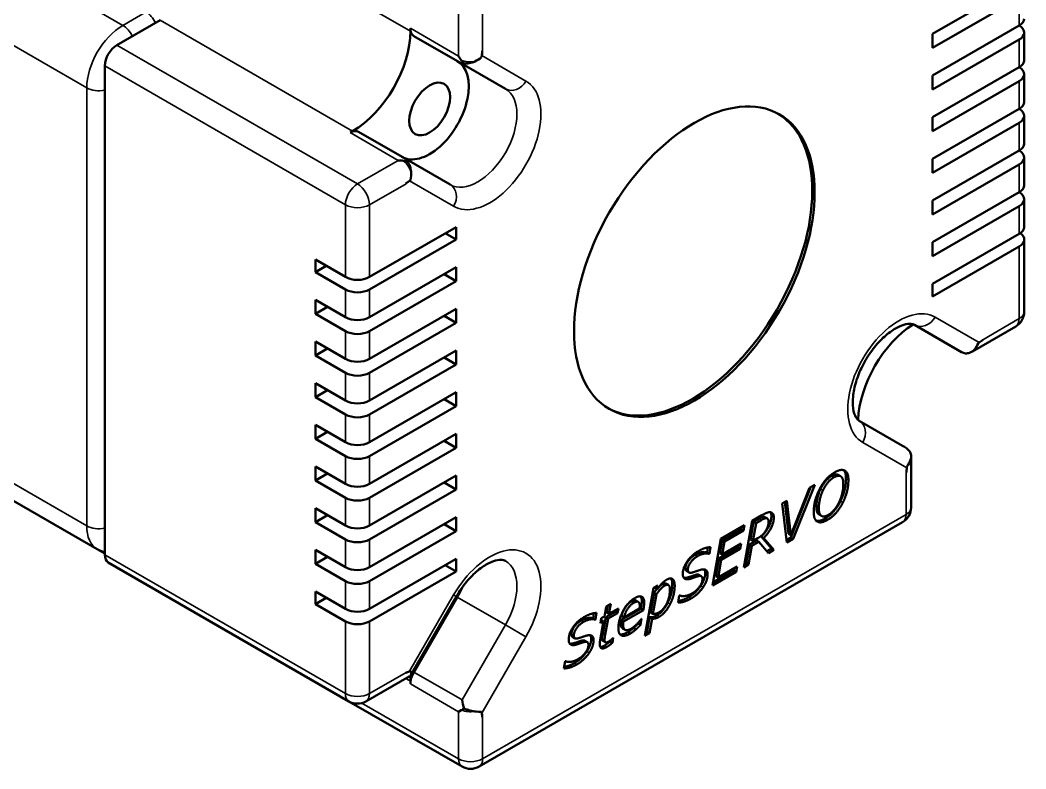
# Model space of a CAD drawing. Header units: millimetres. Extents: x -703 to 635, y -85 to 385.
# Drawn here: x -284.5 to -225.4, y 244.6 to 288.6 of the extents above; entities that cross this region are included whole.
import ezdxf

# ---------------------------------------------------------------- set-up
doc = ezdxf.new("R2010")
doc.units = ezdxf.units.MM
doc.header["$LTSCALE"] = 1.2
doc.layers.add('외형선(ISO)', color=7, linetype='Continuous', lineweight=50)
doc.layers.add('좁은 외형선(ISO)', color=7, linetype='Continuous', lineweight=35)

msp = doc.modelspace()

# ---------------------------------------------------------------- linework, layer by layer
at = {"layer": '외형선(ISO)', "color": 0}
for p, q in [((-230.888, 287.794), (-225.797, 290.733)), ((-230.888, 286.978), (-225.797, 289.917)), ((-278.83, 287.141), (-276.284, 288.611)), ((-261.576, 288.129), (-261.576, 287.957)), ((-230.888, 285.345), (-225.797, 288.284)), ((-225.504, 287.876), (-225.504, 286.243)), ((-261.369, 287.671), (-258.541, 286.038)), ((-230.888, 286.978), (-230.888, 287.794)), ((-230.888, 284.528), (-225.797, 287.467)), ((-257.352, 286.796), (-257.353, 286.796)), ((-257.334, 286.785), (-257.352, 286.796)), ((-330.181, 286.486), (-279.976, 257.5)), ((-279.537, 257.175), (-279.537, 285.916)), ((-258.541, 286.038), (-255.991, 284.567)), ((-230.888, 282.895), (-225.797, 285.834)), ((-230.888, 284.528), (-230.888, 285.345)), ((-230.888, 282.079), (-225.797, 285.018)), ((-225.504, 285.426), (-225.504, 283.793)), ((-230.888, 280.446), (-225.797, 283.385)), ((-230.888, 282.079), (-230.888, 282.895)), ((-230.888, 279.629), (-225.797, 282.569)), ((-225.504, 282.977), (-225.504, 281.344)), ((-264.97, 282.079), (-265.119, 281.993)), ((-261.791, 280.409), (-264.619, 282.042)), ((-230.888, 277.996), (-225.797, 280.936)), ((-261.993, 280.341), (-261.993, 280.341)), ((-259.241, 278.937), (-261.791, 280.409)), ((-230.888, 279.629), (-230.888, 280.446)), ((-225.504, 280.527), (-225.504, 278.894)), ((-230.888, 277.18), (-225.797, 280.119)), ((-261.852, 279.001), (-261.853, 279.002)), ((-261.852, 279.001), (-261.834, 278.991)), ((-230.888, 275.547), (-225.797, 278.486)), ((-230.888, 277.18), (-230.888, 277.996)), ((-225.504, 278.078), (-225.504, 276.445)), ((-230.888, 274.73), (-225.797, 277.67)), ((-263.98, 273.505), (-258.889, 276.445)), ((-259.526, 276.077), (-258.889, 275.71)), ((-258.889, 276.445), (-258.889, 275.71)), ((-230.888, 273.097), (-225.797, 276.037)), ((-258.889, 275.71), (-263.98, 272.771)), ((-230.888, 274.73), (-230.888, 275.547)), ((-225.504, 275.71), (-225.504, 271.464)), ((-225.797, 275.302), (-230.888, 272.362)), ((-267.162, 273.791), (-267.162, 274.526)), ((-267.162, 274.526), (-265.395, 273.505)), ((-267.162, 273.791), (-266.526, 274.159)), ((-265.395, 272.771), (-267.162, 273.791)), ((-258.889, 274.077), (-263.98, 271.138)), ((-258.889, 274.077), (-258.889, 273.26)), ((-258.889, 273.26), (-263.98, 270.321)), ((-259.596, 273.669), (-258.889, 273.26)), ((-230.888, 272.362), (-230.888, 273.097)), ((-267.162, 271.342), (-267.162, 272.158)), ((-265.395, 271.138), (-267.162, 272.158)), ((-267.162, 271.342), (-266.455, 271.75)), ((-265.395, 270.321), (-267.162, 271.342)), ((-258.889, 271.627), (-263.98, 268.688)), ((-258.889, 271.627), (-258.889, 270.811)), ((-258.889, 270.811), (-263.98, 267.872)), ((-259.596, 271.219), (-258.889, 270.811)), ((-231.95, 270.686), (-229.191, 269.093)), ((-226.004, 270.598), (-228.549, 269.128)), ((-267.162, 268.892), (-267.162, 269.709)), ((-265.395, 268.688), (-267.162, 269.709)), ((-227.925, 269.806), (-227.943, 269.816)), ((-267.162, 268.892), (-266.455, 269.3)), ((-258.889, 269.178), (-263.98, 266.239)), ((-258.889, 269.178), (-258.889, 268.361)), ((-265.395, 267.872), (-267.162, 268.892)), ((-258.889, 268.361), (-263.98, 265.422)), ((-259.596, 268.77), (-258.889, 268.361)), ((-267.162, 266.443), (-267.162, 267.259)), ((-265.395, 266.239), (-267.162, 267.259)), ((-267.162, 266.443), (-266.455, 266.851)), ((-258.889, 266.728), (-263.98, 263.789)), ((-258.889, 266.728), (-258.889, 265.912)), ((-265.395, 265.422), (-267.162, 266.443)), ((-259.596, 266.32), (-258.889, 265.912)), ((-258.889, 265.912), (-263.98, 262.973)), ((-267.162, 263.993), (-267.162, 264.81)), ((-265.395, 263.789), (-267.162, 264.81)), ((-232.651, 263.585), (-235.2, 265.057)), ((-267.162, 263.993), (-266.455, 264.401)), ((-258.889, 264.279), (-263.98, 261.34)), ((-258.889, 264.279), (-258.889, 263.462)), ((-265.395, 262.973), (-267.162, 263.993)), ((-259.596, 263.871), (-258.889, 263.462)), ((-258.889, 263.462), (-263.98, 260.523)), ((-232.151, 262.891), (-232.151, 259.952)), ((-267.162, 261.544), (-267.162, 262.36)), ((-265.395, 261.34), (-267.162, 262.36)), ((-267.162, 261.544), (-266.455, 261.952)), ((-236.29, 261.786), (-236.432, 261.868)), ((-232.443, 262.022), (-232.425, 262.011)), ((-265.395, 260.523), (-267.162, 261.544)), ((-258.889, 261.829), (-263.98, 258.89)), ((-259.596, 261.421), (-258.889, 261.013)), ((-258.889, 261.829), (-258.889, 261.013)), ((-237.817, 261.288), (-239.079, 258.11)), ((-238.114, 261.116), (-237.817, 261.288)), ((-258.889, 261.013), (-263.98, 258.074)), ((-238.042, 261.158), (-239.22, 258.191)), ((-239.209, 258.331), (-238.114, 261.116)), ((-239.737, 260.179), (-239.444, 260.348)), ((-239.455, 257.893), (-239.737, 260.179)), ((-239.568, 260.277), (-239.35, 258.412)), ((-239.444, 260.348), (-239.209, 258.331)), ((-267.162, 259.094), (-267.162, 259.911)), ((-265.395, 258.89), (-267.162, 259.911)), ((-267.162, 259.094), (-266.455, 259.502)), ((-241.493, 259.166), (-240.916, 259.499)), ((-237.416, 259.453), (-237.557, 259.535)), ((-265.395, 258.074), (-267.162, 259.094)), ((-258.889, 259.38), (-263.98, 256.441)), ((-259.596, 258.972), (-258.889, 258.564)), ((-258.889, 259.38), (-258.889, 258.564)), ((-232.651, 259.086), (-257.541, 244.715)), ((-243.337, 258.101), (-241.941, 258.907)), ((-241.941, 258.907), (-241.997, 258.599)), ((-241.983, 256.433), (-241.493, 259.166)), ((-241.404, 259.112), (-241.591, 258.062)), ((-241.263, 259.031), (-241.45, 257.981)), ((-241.085, 259.296), (-241.404, 259.112)), ((-241.263, 259.031), (-241.404, 259.112)), ((-240.944, 259.215), (-241.263, 259.031)), ((-240.596, 259.303), (-240.737, 259.384)), ((-258.889, 258.564), (-263.98, 255.624)), ((-242.138, 258.68), (-243.252, 258.037)), ((-241.997, 258.599), (-243.11, 257.956)), ((-242.116, 258.806), (-242.138, 258.68)), ((-241.997, 258.599), (-242.138, 258.68)), ((-239.209, 258.331), (-239.35, 258.412)), ((-243.827, 255.368), (-243.337, 258.101)), ((-243.252, 258.037), (-243.39, 257.264)), ((-243.11, 257.956), (-243.252, 258.037)), ((-243.11, 257.956), (-243.249, 257.182)), ((-243.249, 257.182), (-242.134, 257.826)), ((-242.308, 257.725), (-242.33, 257.6)), ((-242.134, 257.826), (-242.189, 257.518)), ((-241.643, 257.773), (-241.839, 256.68)), ((-241.24, 258.005), (-241.643, 257.773)), ((-241.502, 257.691), (-241.643, 257.773)), ((-241.45, 257.981), (-241.591, 258.062)), ((-241.098, 257.924), (-241.502, 257.691)), ((-241.45, 257.981), (-241.152, 258.153)), ((-241.098, 257.924), (-241.24, 258.005)), ((-240.54, 257.266), (-241.098, 257.924)), ((-240.962, 258.243), (-240.351, 257.539)), ((-240.821, 258.162), (-240.962, 258.243)), ((-240.821, 258.162), (-240.21, 257.457)), ((-239.22, 258.191), (-239.474, 258.045)), ((-239.079, 258.11), (-239.455, 257.893)), ((-239.079, 258.11), (-239.22, 258.191)), ((-279.537, 257.247), (-279.976, 257.5)), ((-267.162, 256.645), (-267.162, 257.461)), ((-265.395, 256.441), (-267.162, 257.461)), ((-244.138, 257.316), (-244.159, 257.304)), ((-244.018, 257.222), (-244.159, 257.304)), ((-244.091, 257.604), (-244.138, 257.316)), ((-243.997, 257.234), (-244.138, 257.316)), ((-243.997, 257.234), (-244.018, 257.222)), ((-243.933, 257.621), (-243.997, 257.234)), ((-242.33, 257.6), (-243.446, 256.956)), ((-243.249, 257.182), (-243.39, 257.264)), ((-242.189, 257.518), (-243.304, 256.874)), ((-242.189, 257.518), (-242.33, 257.6)), ((-241.502, 257.691), (-241.697, 256.598)), ((-240.351, 257.539), (-240.633, 257.376)), ((-240.21, 257.457), (-240.54, 257.266)), ((-240.21, 257.457), (-240.351, 257.539)), ((-265.188, 248.553), (-279.33, 256.718)), ((-267.162, 256.645), (-266.455, 257.053)), ((-265.395, 255.624), (-267.162, 256.645)), ((-258.889, 256.931), (-263.98, 253.991)), ((-259.526, 256.563), (-258.889, 256.196)), ((-258.889, 256.931), (-258.889, 256.196)), ((-243.446, 256.956), (-243.631, 255.921)), ((-243.304, 256.874), (-243.49, 255.839)), ((-243.304, 256.874), (-243.446, 256.956)), ((-241.697, 256.598), (-241.983, 256.433)), ((-241.839, 256.68), (-241.95, 256.615)), ((-241.697, 256.598), (-241.839, 256.68)), ((-258.889, 256.196), (-263.98, 253.256)), ((-245.197, 256.127), (-245.339, 256.209)), ((-244.48, 255.91), (-244.622, 255.992)), ((-242.43, 256.175), (-243.827, 255.368)), ((-242.571, 256.257), (-243.795, 255.551)), ((-243.49, 255.839), (-242.374, 256.483)), ((-242.549, 256.383), (-242.571, 256.257)), ((-242.43, 256.175), (-242.571, 256.257)), ((-242.374, 256.483), (-242.43, 256.175)), ((-247.292, 255.205), (-247.026, 255.359)), ((-247.026, 255.359), (-247.064, 255.145)), ((-246.414, 255.395), (-246.555, 255.477)), ((-243.49, 255.839), (-243.631, 255.921)), ((-267.162, 254.277), (-267.162, 255.012)), ((-265.395, 253.991), (-267.162, 255.012)), ((-247.796, 252.399), (-247.292, 255.205)), ((-247.257, 254.937), (-247.465, 253.775)), ((-247.116, 254.855), (-247.324, 253.694)), ((-247.116, 254.855), (-247.257, 254.937)), ((-247.199, 255.259), (-247.205, 255.227)), ((-247.064, 255.145), (-247.205, 255.227)), ((-245.848, 254.362), (-245.779, 254.775)), ((-245.779, 254.775), (-245.76, 254.786)), ((-266.526, 254.644), (-267.162, 254.277)), ((-265.395, 253.256), (-267.162, 254.277)), ((-261.544, 250.095), (-258.875, 254.718)), ((-258.82, 254.686), (-261.369, 250.27)), ((-250.07, 254.13), (-249.802, 254.285)), ((-249.976, 254.184), (-250.049, 253.777)), ((-249.802, 254.285), (-249.907, 253.696)), ((-248.183, 254.403), (-248.324, 254.485)), ((-250.792, 253.735), (-250.84, 253.446)), ((-250.635, 253.752), (-250.699, 253.365)), ((-250.176, 253.541), (-250.07, 254.13)), ((-249.545, 253.818), (-250.099, 253.498)), ((-249.907, 253.696), (-250.049, 253.777)), ((-249.403, 253.737), (-249.957, 253.417)), ((-249.907, 253.696), (-249.355, 254.015)), ((-249.528, 253.915), (-249.545, 253.818)), ((-249.403, 253.737), (-249.545, 253.818)), ((-249.355, 254.015), (-249.403, 253.737)), ((-248.028, 253.998), (-249.202, 253.32)), ((-247.886, 253.917), (-249.06, 253.239)), ((-249.022, 253.489), (-248.11, 254.016)), ((-247.886, 253.917), (-248.028, 253.998)), ((-247.324, 253.694), (-247.465, 253.775)), ((-250.84, 253.446), (-250.861, 253.434)), ((-250.719, 253.353), (-250.861, 253.434)), ((-250.699, 253.365), (-250.84, 253.446)), ((-250.699, 253.365), (-250.719, 253.353)), ((-250.423, 252.16), (-250.226, 253.262)), ((-250.406, 253.158), (-250.357, 253.436)), ((-250.226, 253.262), (-250.406, 253.158)), ((-250.367, 253.343), (-250.374, 253.339)), ((-250.226, 253.262), (-250.367, 253.343)), ((-250.357, 253.436), (-250.176, 253.541)), ((-250.099, 253.498), (-250.27, 252.552)), ((-249.957, 253.417), (-250.129, 252.47)), ((-249.957, 253.417), (-250.099, 253.498)), ((-249.06, 253.239), (-249.202, 253.32)), ((-249.022, 253.489), (-249.164, 253.57)), ((-248.176, 253.194), (-248.187, 253.127)), ((-248.046, 253.045), (-248.187, 253.127)), ((-247.987, 253.413), (-248.046, 253.045)), ((-248.002, 253.404), (-247.987, 253.413)), ((-247.515, 253.498), (-247.669, 252.636)), ((-247.374, 253.417), (-247.528, 252.554)), ((-247.374, 253.417), (-247.515, 253.498)), ((-248.963, 252.762), (-249.104, 252.844)), ((-248.319, 252.783), (-248.461, 252.865)), ((-247.528, 252.554), (-247.796, 252.399)), ((-247.669, 252.636), (-247.764, 252.581)), ((-247.528, 252.554), (-247.669, 252.636)), ((-251.899, 252.258), (-252.04, 252.339)), ((-251.182, 252.041), (-251.323, 252.122)), ((-250.114, 252.022), (-250.256, 252.103)), ((-249.836, 252.13), (-249.846, 252.073)), ((-249.705, 251.991), (-249.846, 252.073)), ((-249.654, 252.286), (-249.705, 251.991)), ((-249.668, 252.278), (-249.654, 252.286)), ((-252.55, 250.492), (-252.48, 250.906)), ((-252.48, 250.906), (-252.461, 250.917)), ((-261.852, 250.217), (-261.853, 250.218)), ((-261.852, 250.217), (-261.834, 250.25)), ((-261.642, 250.022), (-264.188, 248.553)), ((-261.576, 249.745), (-261.576, 249.574)), ((-258.541, 244.715), (-265.188, 248.553)), ((-258.583, 248.036), (-258.748, 247.941)), ((-257.352, 247.619), (-257.353, 247.619)), ((-257.334, 247.652), (-257.352, 247.619))]:
    msp.add_line(p, q, dxfattribs=at)
for centre, start, end in [((-226.504, 271.464), 300, 0), ((-233.151, 259.952), 300, 0), ((-264.688, 249.419), 240, 300), ((-258.041, 245.581), 240, 300)]:
    msp.add_arc(centre, 1, start, end, dxfattribs=at)
for centre, major_axis, ratio, start_param, end_param in [((-226.504, 288.692), (1, 0), 0.57735, 5.497787, 6.283185), ((-264.97, 285.998), (-2.4, -4.157), 0.57735, 0.785398, 2.356194), ((-260.869, 288.537), (-0.5, -0.866), 0.57735, 5.497787, 6.283185), ((-226.504, 287.876), (1, 0), 0.57735, 5.497787, 7.068583), ((-278.83, 286.324), (-0.5, -0.866), 0.57735, 3.926991, 5.497787), ((-262.283, 284.446), (-3.5, -6.062), 0.57735, 2.223256, 2.269019), ((-260.445, 283.385), (-1.625, -2.815), 0.57735, 0, 3.141593), ((-258.041, 286.904), (0.707, -1.225), 0.57735, 4.712389, 4.924381), ((-258.041, 286.904), (-0.924, -0.533), 0.717439, 1.43067, 1.888628), ((-226.504, 286.243), (1, 0), 0.57735, 5.497787, 6.283185), ((-258.041, 286.904), (0.5, 0.866), 0.239146, 3.141593, 3.538107), ((-226.504, 285.426), (1, 0), 0.57735, 5.497787, 7.068583), ((-226.504, 283.793), (1, 0), 0.57735, 5.497787, 6.283185), ((-226.504, 282.977), (1, 0), 0.57735, 5.497787, 7.068583), ((-245.03, 274.485), (5, 8.66), 0.57735, 3.155735, 6.269043), ((-265.119, 281.176), (0.5, 0.866), 0.57735, 0, 0.785398), ((-226.504, 281.344), (1, 0), 0.57735, 5.497787, 6.283185), ((-226.504, 280.527), (1, 0), 0.57735, 5.497787, 7.068583), ((-262.291, 279.543), (1.414, 0), 0.57735, 1.358812, 1.570796), ((-262.291, 279.543), (0.5, 0.866), 0.239146, 5.886671, 6.283185), ((-262.291, 279.543), (0, -1.067), 0.717439, 1.252965, 1.710923), ((-262.283, 284.446), (-3.5, -6.062), 0.57735, 0.872574, 0.918336), ((-226.504, 278.894), (1, 0), 0.57735, 5.497787, 6.283185), ((-226.504, 278.078), (1, 0), 0.57735, 5.497787, 7.068583), ((-226.504, 276.445), (1, 0), 0.57735, 5.497787, 6.283185), ((-226.504, 275.71), (1, 0), 0.57735, 5.497787, 6.973002), ((-264.688, 273.914), (1, 0), 0.57735, 3.926991, 5.497787), ((-264.688, 273.179), (-1, 0), 0.57735, 0.785398, 2.356194), ((-264.688, 271.546), (1, 0), 0.57735, 3.926991, 5.497787), ((-231.878, 266.892), (2.4, 4.157), 0.57735, 0.829386, 2.312207), ((-264.688, 270.729), (-1, 0), 0.57735, 0.785398, 2.356194), ((-228.901, 270.08), (0, -1.067), 0.717439, 0.645272, 1.10323), ((-227.494, 264.361), (3.5, 6.062), 0.57735, 0.872574, 0.918336), ((-264.688, 269.096), (1, 0), 0.57735, 3.926991, 5.497787), ((-264.688, 268.28), (-1, 0), 0.57735, 0.785398, 2.356194), ((-264.688, 266.647), (1, 0), 0.57735, 3.926991, 5.497787), ((-264.688, 265.83), (-1, 0), 0.57735, 0.785398, 2.356194), ((-264.688, 264.197), (1, 0), 0.57735, 3.926991, 5.497787), ((-233.151, 262.719), (1.207, -0.697), 0.717439, 1.174282, 1.570796), ((-264.688, 263.381), (-1, 0), 0.57735, 0.785398, 2.356194), ((-233.151, 262.719), (-0.924, -0.533), 0.717439, 2.038363, 2.496321), ((-227.494, 264.361), (3.5, 6.062), 0.57735, 2.223256, 2.269019), ((-264.688, 261.748), (1, 0), 0.57735, 3.926991, 5.497787), ((-264.688, 260.931), (-1, 0), 0.57735, 0.785398, 2.356194), ((-264.688, 259.298), (1, 0), 0.57735, 3.926991, 5.497787), ((-264.688, 258.482), (-1, 0), 0.57735, 0.785398, 2.356194), ((-278.83, 257.584), (-0.5, -0.866), 0.57735, 5.497787, 6.283185), ((-264.688, 256.849), (1, 0), 0.57735, 3.926991, 5.497787), ((-264.688, 256.032), (-1, 0), 0.57735, 0.785398, 2.356194), ((-260.445, 255.624), (-1.625, -2.815), 0.57735, 1.570796, 1.761588), ((-264.688, 254.399), (1, 0), 0.57735, 3.926991, 5.497787), ((-264.688, 253.665), (-1, 0), 0.57735, 0.785398, 2.356194), ((-262.541, 250.658), (-0.707, -1.225), 0.57735, 1.544211, 1.570796), ((-262.283, 244.275), (-3.5, -6.062), 0.57735, 3.794053, 3.839815), ((-264.97, 247.786), (-2.4, -4.157), 0.57735, 2.356194, 2.436521), ((-260.869, 249.982), (0.5, 0.866), 0.57735, 1.570796, 2.356194), ((-262.291, 250.803), (-0.729, 0.729), 0.317837, 3.309206, 3.767164), ((-258.041, 248.349), (0.349, -1.302), 0.317837, 4.404649, 4.801163), ((-258.041, 248.349), (0.996, -0.267), 0.317837, 5.049921, 5.507879), ((-262.283, 244.275), (3.5, 6.062), 0.57735, 5.584963, 5.630725)]:
    msp.add_ellipse(centre, major_axis=major_axis, ratio=ratio, start_param=start_param, end_param=end_param, dxfattribs=at)
for centre, major_axis in [((-260.445, 283.385), (-0.85, -1.472)), ((-244.889, 274.404), (-5, -8.66))]:
    msp.add_ellipse(centre, major_axis=major_axis, ratio=0.57735, dxfattribs=at)
for points, degree in [([(-257.388, 286.442), (-257.373, 286.561), (-257.361, 286.68), (-257.353, 286.796)], 3), ([(-257.377, 286.521), (-257.38, 286.495), (-257.384, 286.468), (-257.388, 286.442)], 3), ([(-261.853, 279.002), (-261.757, 279.067), (-261.66, 279.137), (-261.564, 279.21)], 3), ([(-261.564, 279.21), (-261.584, 279.193), (-261.606, 279.176), (-261.627, 279.16)], 3), ([(-228.217, 269.6), (-228.194, 269.615), (-228.171, 269.631), (-228.15, 269.647)], 3), ([(-237.539, 261.014), (-237.384, 261.324), (-236.92, 261.858), (-236.644, 262.017)], 2), ([(-236.432, 261.868), (-236.577, 261.951), (-236.829, 261.806)], 2), ([(-236.644, 262.017), (-236.267, 262.235), (-235.835, 262.008), (-235.835, 261.566)], 2), ([(-236.118, 262.148), (-235.977, 262.005), (-235.977, 261.648)], 2), ([(-232.4, 262.286), (-232.397, 262.312), (-232.394, 262.34), (-232.393, 262.368)], 3), ([(-236.829, 261.806), (-237.033, 261.688), (-237.361, 261.283), (-237.478, 261.031)], 2), ([(-236.687, 261.724), (-236.892, 261.606), (-237.219, 261.201), (-237.337, 260.949)], 2), ([(-236.133, 261.348), (-236.133, 261.684), (-236.426, 261.875), (-236.687, 261.724)], 2), ([(-236.376, 260.278), (-236.256, 260.535), (-236.133, 261.068), (-236.133, 261.348)], 2), ([(-235.977, 261.648), (-235.977, 261.328), (-236.143, 260.638), (-236.302, 260.322)], 2), ([(-235.835, 261.566), (-235.835, 261.246), (-236.002, 260.556), (-236.161, 260.24)], 2), ([(-237.872, 259.674), (-237.872, 260.01), (-237.701, 260.693), (-237.539, 261.014)], 2), ([(-237.478, 261.031), (-237.593, 260.783), (-237.716, 260.234), (-237.716, 259.98)], 2), ([(-237.337, 260.949), (-237.451, 260.701), (-237.574, 260.152), (-237.574, 259.898)], 2), ([(-236.302, 260.322), (-236.464, 259.997), (-236.921, 259.467), (-237.206, 259.302)], 2), ([(-236.161, 260.24), (-236.322, 259.915), (-236.779, 259.386), (-237.065, 259.221)], 2), ([(-237.018, 259.516), (-236.817, 259.631), (-236.488, 260.035), (-236.376, 260.278)], 2), ([(-240.916, 259.499), (-240.722, 259.61), (-240.48, 259.692), (-240.392, 259.667)], 2), ([(-240.392, 259.667), (-240.312, 259.647), (-240.22, 259.509), (-240.22, 259.367)], 2), ([(-237.065, 259.221), (-237.444, 259.002), (-237.872, 259.235), (-237.872, 259.674)], 2), ([(-237.574, 259.898), (-237.574, 259.559), (-237.281, 259.364), (-237.018, 259.516)], 2), ([(-240.76, 259.394), (-240.815, 259.412), (-240.971, 259.362), (-241.085, 259.296)], 2), ([(-240.362, 259.448), (-240.362, 259.142), (-240.692, 258.489), (-240.962, 258.243)], 2), ([(-240.618, 259.313), (-240.674, 259.331), (-240.83, 259.281), (-240.944, 259.215)], 2), ([(-240.22, 259.367), (-240.22, 259.061), (-240.551, 258.408), (-240.821, 258.162)], 2), ([(-240.737, 259.384), (-240.748, 259.39), (-240.76, 259.394)], 2), ([(-240.724, 258.532), (-240.631, 258.67), (-240.527, 258.976), (-240.527, 259.116)], 2), ([(-240.527, 259.116), (-240.527, 259.204), (-240.572, 259.298), (-240.618, 259.313)], 2), ([(-237.206, 259.302), (-237.527, 259.117), (-237.729, 259.172)], 2), ([(-241.152, 258.153), (-241.013, 258.233), (-240.807, 258.412), (-240.724, 258.532)], 2), ([(-245.571, 256.039), (-245.571, 256.389), (-245.057, 257.152), (-244.65, 257.387)], 2), ([(-244.841, 257.172), (-245.099, 257.023), (-245.409, 256.58), (-245.409, 256.378)], 2), ([(-244.159, 257.304), (-244.26, 257.354), (-244.634, 257.292), (-244.841, 257.172)], 2), ([(-244.018, 257.222), (-244.118, 257.272), (-244.492, 257.21), (-244.7, 257.09)], 2), ([(-244.65, 257.387), (-244.426, 257.516), (-244.064, 257.619), (-243.933, 257.621)], 2), ([(-244.7, 257.09), (-244.958, 256.941), (-245.268, 256.498), (-245.268, 256.296)], 2), ([(-245.102, 255.766), (-245.325, 255.695), (-245.571, 255.831), (-245.571, 256.039)], 2), ([(-245.268, 256.296), (-245.268, 256.188), (-245.157, 256.088), (-245.013, 256.129)], 2), ([(-244.781, 255.999), (-244.873, 255.976), (-245.129, 255.882), (-245.243, 255.848)], 2), ([(-245.013, 256.129), (-244.923, 256.157), (-244.62, 256.26), (-244.518, 256.289)], 2), ([(-244.622, 255.992), (-244.679, 256.025), (-244.781, 255.999)], 2), ([(-244.518, 256.289), (-244.316, 256.342), (-244.106, 256.209), (-244.106, 256.017)], 2), ([(-244.247, 256.099), (-244.247, 255.937), (-244.384, 255.54), (-244.507, 255.355)], 2), ([(-244.106, 256.017), (-244.106, 255.855), (-244.243, 255.458), (-244.366, 255.273)], 2), ([(-244.3, 256.308), (-244.247, 256.235), (-244.247, 256.099)], 2), ([(-246.634, 255.353), (-246.752, 255.285), (-247.007, 255.004), (-247.116, 254.855)], 2), ([(-247.064, 255.145), (-246.932, 255.327), (-246.674, 255.614), (-246.52, 255.703)], 2), ([(-246.776, 255.435), (-246.855, 255.389), (-246.938, 255.311)], 2), ([(-246.555, 255.477), (-246.629, 255.52), (-246.776, 255.435)], 2), ([(-246.324, 255.124), (-246.324, 255.32), (-246.472, 255.447), (-246.634, 255.353)], 2), ([(-246.52, 255.703), (-246.288, 255.837), (-246.044, 255.646), (-246.044, 255.346)], 2), ([(-246.185, 255.428), (-246.185, 255.154), (-246.332, 254.589), (-246.454, 254.351)], 2), ([(-246.266, 255.781), (-246.185, 255.672), (-246.185, 255.428)], 2), ([(-245.243, 255.848), (-245.403, 255.797), (-245.511, 255.818)], 2), ([(-244.507, 255.355), (-244.639, 255.157), (-244.99, 254.816), (-245.229, 254.678)], 2), ([(-244.639, 255.917), (-244.731, 255.894), (-244.987, 255.8), (-245.102, 255.766)], 2), ([(-245.039, 254.892), (-244.736, 255.067), (-244.413, 255.532), (-244.413, 255.748)], 2), ([(-244.413, 255.748), (-244.413, 255.862), (-244.529, 255.945), (-244.639, 255.917)], 2), ([(-247.083, 255.156), (-247.175, 255.049), (-247.257, 254.937)], 2), ([(-246.485, 254.36), (-246.404, 254.545), (-246.324, 254.93), (-246.324, 255.124)], 2), ([(-246.044, 255.346), (-246.044, 255.072), (-246.191, 254.508), (-246.312, 254.27)], 2), ([(-245.76, 254.786), (-245.623, 254.716), (-245.225, 254.785), (-245.039, 254.892)], 2), ([(-244.366, 255.273), (-244.497, 255.075), (-244.849, 254.735), (-245.088, 254.597)], 2), ([(-249.353, 252.84), (-249.353, 253.346), (-248.801, 254.387), (-248.392, 254.623)], 2), ([(-248.591, 254.427), (-248.793, 254.31), (-249.107, 253.839), (-249.164, 253.57)], 2), ([(-248.449, 254.346), (-248.652, 254.229), (-248.965, 253.758), (-249.022, 253.489)], 2), ([(-248.324, 254.485), (-248.408, 254.533), (-248.591, 254.427)], 2), ([(-248.098, 254.175), (-248.098, 254.351), (-248.264, 254.453), (-248.449, 254.346)], 2), ([(-248.392, 254.623), (-248.122, 254.778), (-247.834, 254.633), (-247.834, 254.353)], 2), ([(-248.11, 254.016), (-248.103, 254.068), (-248.098, 254.137), (-248.098, 254.175)], 2), ([(-248.048, 254.727), (-247.976, 254.632), (-247.976, 254.434)], 2), ([(-247.976, 254.434), (-247.976, 254.384), (-248, 254.156), (-248.028, 253.998)], 2), ([(-247.834, 254.353), (-247.834, 254.303), (-247.859, 254.075), (-247.886, 253.917)], 2), ([(-246.454, 254.351), (-246.575, 254.109), (-246.9, 253.721), (-247.084, 253.615)], 2), ([(-246.944, 253.799), (-246.797, 253.884), (-246.562, 254.184), (-246.485, 254.36)], 2), ([(-246.312, 254.27), (-246.433, 254.028), (-246.759, 253.64), (-246.943, 253.534)], 2), ([(-245.088, 254.597), (-245.296, 254.477), (-245.668, 254.362), (-245.848, 254.362)], 2), ([(-251.351, 253.518), (-251.128, 253.647), (-250.766, 253.75), (-250.635, 253.752)], 2), ([(-247.084, 253.615), (-247.212, 253.541), (-247.427, 253.485), (-247.515, 253.498)], 2), ([(-247.324, 253.694), (-247.232, 253.689), (-247.064, 253.73), (-246.944, 253.799)], 2), ([(-252.273, 252.17), (-252.273, 252.52), (-251.758, 253.283), (-251.351, 253.518)], 2), ([(-251.543, 253.302), (-251.801, 253.154), (-252.111, 252.711), (-252.111, 252.509)], 2), ([(-251.402, 253.221), (-251.66, 253.072), (-251.97, 252.629), (-251.97, 252.427)], 2), ([(-250.861, 253.434), (-250.961, 253.484), (-251.335, 253.422), (-251.543, 253.302)], 2), ([(-250.719, 253.353), (-250.82, 253.403), (-251.194, 253.341), (-251.402, 253.221)], 2), ([(-249.202, 253.32), (-249.21, 253.267), (-249.217, 253.171), (-249.217, 253.132)], 2), ([(-249.217, 253.132), (-249.217, 252.909), (-249.104, 252.844)], 2), ([(-249.06, 253.239), (-249.069, 253.186), (-249.076, 253.09), (-249.076, 253.05)], 2), ([(-249.076, 253.05), (-249.076, 252.818), (-248.83, 252.696), (-248.605, 252.826)], 2), ([(-248.605, 252.826), (-248.447, 252.917), (-248.115, 253.251), (-248.002, 253.404)], 2), ([(-248.187, 253.127), (-248.258, 253.056), (-248.372, 252.942), (-248.461, 252.865)], 2), ([(-248.046, 253.045), (-248.117, 252.974), (-248.231, 252.86), (-248.319, 252.783)], 2), ([(-246.943, 253.534), (-247.071, 253.46), (-247.285, 253.404), (-247.374, 253.417)], 2), ([(-251.97, 252.427), (-251.97, 252.319), (-251.859, 252.219), (-251.715, 252.26)], 2), ([(-251.715, 252.26), (-251.625, 252.288), (-251.322, 252.391), (-251.22, 252.42)], 2), ([(-251.22, 252.42), (-251.017, 252.473), (-250.808, 252.34), (-250.808, 252.148)], 2), ([(-251.002, 252.439), (-250.949, 252.366), (-250.949, 252.23)], 2), ([(-250.27, 252.552), (-250.284, 252.48), (-250.307, 252.299), (-250.307, 252.251)], 2), ([(-250.129, 252.47), (-250.143, 252.398), (-250.165, 252.217), (-250.165, 252.169)], 2), ([(-248.647, 252.544), (-248.977, 252.353), (-249.353, 252.494), (-249.353, 252.84)], 2), ([(-248.788, 252.626), (-249.082, 252.456), (-249.263, 252.493)], 2), ([(-248.461, 252.865), (-248.549, 252.79), (-248.686, 252.685), (-248.788, 252.626)], 2), ([(-248.319, 252.783), (-248.408, 252.708), (-248.544, 252.603), (-248.647, 252.544)], 2), ([(-251.803, 251.897), (-252.027, 251.826), (-252.273, 251.962), (-252.273, 252.17)], 2), ([(-251.945, 251.979), (-252.105, 251.928), (-252.213, 251.948)], 2), ([(-251.482, 252.13), (-251.574, 252.107), (-251.831, 252.013), (-251.945, 251.979)], 2), ([(-251.341, 252.048), (-251.433, 252.025), (-251.689, 251.931), (-251.803, 251.897)], 2), ([(-251.741, 251.023), (-251.438, 251.198), (-251.114, 251.663), (-251.114, 251.879)], 2), ([(-251.323, 252.122), (-251.38, 252.155), (-251.482, 252.13)], 2), ([(-251.114, 251.879), (-251.114, 251.993), (-251.23, 252.076), (-251.341, 252.048)], 2), ([(-250.949, 252.23), (-250.949, 252.068), (-251.086, 251.671), (-251.209, 251.486)], 2), ([(-250.808, 252.148), (-250.808, 251.986), (-250.944, 251.589), (-251.067, 251.404)], 2), ([(-250.447, 251.924), (-250.447, 251.978), (-250.435, 252.087), (-250.423, 252.16)], 2), ([(-250.035, 251.748), (-250.233, 251.634), (-250.447, 251.71), (-250.447, 251.924)], 2), ([(-250.177, 251.83), (-250.32, 251.747), (-250.416, 251.744)], 2), ([(-250.307, 252.251), (-250.307, 252.133), (-250.256, 252.103)], 2), ([(-249.846, 252.073), (-249.926, 252.005), (-250.107, 251.87), (-250.177, 251.83)], 2), ([(-250.165, 252.169), (-250.165, 252.049), (-250.06, 251.992), (-249.918, 252.074)], 2), ([(-249.705, 251.991), (-249.784, 251.923), (-249.966, 251.788), (-250.035, 251.748)], 2), ([(-249.918, 252.074), (-249.859, 252.108), (-249.698, 252.247), (-249.668, 252.278)], 2), ([(-251.209, 251.486), (-251.34, 251.288), (-251.692, 250.947), (-251.931, 250.809)], 2), ([(-251.067, 251.404), (-251.199, 251.206), (-251.551, 250.865), (-251.79, 250.727)], 2), ([(-251.79, 250.727), (-251.997, 250.607), (-252.37, 250.492), (-252.55, 250.492)], 2), ([(-252.461, 250.917), (-252.325, 250.846), (-251.926, 250.916), (-251.741, 251.023)], 2), ([(-261.627, 250.319), (-261.606, 250.328), (-261.584, 250.337), (-261.564, 250.347)], 3), ([(-261.533, 250.122), (-261.542, 250.092), (-261.56, 250.069), (-261.587, 250.054)], 3), ([(-257.388, 247.936), (-257.384, 247.912), (-257.38, 247.888), (-257.377, 247.865)], 3), ([(-257.353, 247.619), (-257.361, 247.726), (-257.373, 247.832), (-257.388, 247.936)], 3)]:
    msp.add_open_spline(points, degree=degree, dxfattribs=at)
for points, degree, knots in [([(-258.422, 286.059), (-258.447, 286.085), (-258.471, 286.111), (-258.525, 286.174), (-258.555, 286.211), (-258.583, 286.248)], 3, [-0.02444442, -0.02444442, -0.02444442, -0.02444442, -0.0139508, -0.0139508, -0.00000086, -0.00000086, -0.00000086, -0.00000086]), ([(-257.791, 286.174), (-257.898, 286.125), (-258.01, 286.091), (-258.225, 286.054), (-258.326, 286.05), (-258.422, 286.059)], 3, [-0.10692985, -0.10692985, -0.10692985, -0.10692985, -0.07181021, -0.07181021, -0.04024221, -0.04024221, -0.04024221, -0.04024221]), ([(-261.993, 280.341), (-261.943, 280.335), (-261.892, 280.327), (-261.81, 280.31), (-261.78, 280.303), (-261.75, 280.296)], 3, [-0.03043973, -0.03043973, -0.03043973, -0.03043973, -0.01471359, -0.01471359, -0.0052937, -0.0052937, -0.0052937, -0.0052937]), ([(-261.75, 280.296), (-261.706, 280.235), (-261.668, 280.167), (-261.582, 279.969), (-261.547, 279.832), (-261.533, 279.692)], 3, [-0.06685771, -0.06685771, -0.06685771, -0.06685771, -0.04222492, -0.04222492, -0.0000149, -0.0000149, -0.0000149, -0.0000149]), ([(-235.2, 265.057), (-235.265, 265.095), (-235.327, 265.149), (-235.46, 265.374), (-235.525, 265.551), (-235.584, 265.985), (-235.588, 266.219), (-235.535, 266.744), (-235.476, 267.035), (-235.293, 267.643), (-235.166, 267.961), (-234.853, 268.584), (-234.667, 268.889), (-234.257, 269.449), (-234.034, 269.703), (-233.583, 270.13), (-233.356, 270.305), (-232.934, 270.563), (-232.739, 270.648), (-232.406, 270.745), (-232.27, 270.757), (-232.071, 270.741), (-232.006, 270.719), (-231.95, 270.686)], 3, [0.785398, 0.785398, 0.785398, 0.785398, 1.099557, 1.099557, 1.425855, 1.425855, 1.695184, 1.695184, 1.970369, 1.970369, 2.254352, 2.254352, 2.542995, 2.542995, 2.830808, 2.830808, 3.112291, 3.112291, 3.384305, 3.384305, 3.657001, 3.657001, 3.926991, 3.926991, 3.926991, 3.926991]), ([(-229.191, 269.093), (-229.113, 269.048), (-229.032, 269.022), (-228.87, 269.007), (-228.791, 269.018), (-228.614, 269.08), (-228.521, 269.143), (-228.44, 269.228)], 3, [-0.1069183, -0.1069183, -0.1069183, -0.1069183, -0.0740345, -0.0740345, -0.0422249, -0.0422249, -0.0000149, -0.0000149, -0.0000149, -0.0000149]), ([(-228.549, 269.128), (-228.553, 269.126), (-228.556, 269.124), (-228.563, 269.12), (-228.567, 269.118), (-228.574, 269.114), (-228.577, 269.112), (-228.584, 269.108), (-228.588, 269.106), (-228.595, 269.102), (-228.598, 269.1), (-228.602, 269.098)], 3, [3.14159265, 3.14159265, 3.14159265, 3.14159265, 3.14471553, 3.14471553, 3.1478384, 3.1478384, 3.15096127, 3.15096127, 3.15408414, 3.15408414, 3.15720701, 3.15720701, 3.15720701, 3.15720701]), ([(-232.182, 262.747), (-232.155, 262.841), (-232.144, 262.934), (-232.161, 263.104), (-232.184, 263.18), (-232.223, 263.249)], 3, [-0.10692985, -0.10692985, -0.10692985, -0.10692985, -0.07181021, -0.07181021, -0.04024221, -0.04024221, -0.04024221, -0.04024221]), ([(-232.15, 262.952), (-232.15, 262.948), (-232.15, 262.944), (-232.15, 262.935), (-232.15, 262.931), (-232.15, 262.923), (-232.15, 262.919), (-232.151, 262.911), (-232.151, 262.907), (-232.151, 262.899), (-232.151, 262.895), (-232.151, 262.891)], 3, [4.69677462, 4.69677462, 4.69677462, 4.69677462, 4.69989749, 4.69989749, 4.70302037, 4.70302037, 4.70614324, 4.70614324, 4.70926611, 4.70926611, 4.71238898, 4.71238898, 4.71238898, 4.71238898]), ([(-240.417, 259.673), (-240.412, 259.667), (-240.362, 259.59), (-240.362, 259.448)], 2, [0.898777, 0.898777, 0.898777, 1, 2, 2, 2]), ([(-237.716, 259.98), (-237.716, 259.64), (-237.563, 259.539), (-237.557, 259.535)], 2, [0, 0, 0, 1, 1.041009, 1.041009, 1.041009]), ([(-279.976, 257.5), (-279.845, 257.425), (-279.704, 257.368), (-279.553, 257.328), (-279.545, 257.326), (-279.537, 257.324)], 3, [3.9269908, 3.9269908, 3.9269908, 3.9269908, 4.0840704, 4.0840704, 4.0926956, 4.0926956, 4.0926956, 4.0926956]), ([(-258.875, 254.718), (-258.699, 255.024), (-258.496, 255.316), (-258.064, 255.835), (-257.835, 256.064), (-257.387, 256.433), (-257.167, 256.576), (-256.771, 256.773), (-256.595, 256.83), (-256.301, 256.88), (-256.189, 256.872), (-256.063, 256.841), (-256.026, 256.825), (-255.991, 256.806)], 3, [2.356194, 2.356194, 2.356194, 2.356194, 2.64519, 2.64519, 2.93136, 2.93136, 3.209553, 3.209553, 3.479229, 3.479229, 3.76281, 3.76281, 3.926991, 3.926991, 3.926991, 3.926991]), ([(-245.409, 256.378), (-245.409, 256.27), (-245.347, 256.214), (-245.339, 256.209)], 2, [0, 0, 0, 1, 1.126761, 1.126761, 1.126761]), ([(-245.229, 254.678), (-245.437, 254.558), (-245.729, 254.468), (-245.833, 254.454)], 2, [0, 0, 0, 1, 1.567589, 1.567589, 1.567589]), ([(-252.111, 252.509), (-252.111, 252.401), (-252.049, 252.344), (-252.04, 252.339)], 2, [0, 0, 0, 1, 1.126761, 1.126761, 1.126761]), ([(-251.931, 250.809), (-252.139, 250.689), (-252.431, 250.599), (-252.534, 250.585)], 2, [0, 0, 0, 1, 1.567589, 1.567589, 1.567589]), ([(-261.587, 250.054), (-261.59, 250.052), (-261.594, 250.05), (-261.601, 250.046), (-261.605, 250.044), (-261.612, 250.039), (-261.616, 250.037), (-261.623, 250.033), (-261.627, 250.031), (-261.635, 250.027), (-261.638, 250.025), (-261.642, 250.022)], 3, [3.12503125, 3.12503125, 3.12503125, 3.12503125, 3.12834353, 3.12834353, 3.13165581, 3.13165581, 3.13496809, 3.13496809, 3.13828037, 3.13828037, 3.14159265, 3.14159265, 3.14159265, 3.14159265]), ([(-258.583, 248.036), (-258.553, 248.053), (-258.52, 248.071), (-258.465, 248.1), (-258.444, 248.112), (-258.422, 248.123)], 3, [-0.03043973, -0.03043973, -0.03043973, -0.03043973, -0.01471359, -0.01471359, -0.0052937, -0.0052937, -0.0052937, -0.0052937]), ([(-258.422, 248.123), (-258.347, 248.095), (-258.269, 248.07), (-258.055, 248.01), (-257.919, 247.981), (-257.791, 247.962)], 3, [-0.06685771, -0.06685771, -0.06685771, -0.06685771, -0.04222492, -0.04222492, -0.0000149, -0.0000149, -0.0000149, -0.0000149])]:
    msp.add_open_spline(points, degree=degree, knots=knots, dxfattribs=at)
at = {"layer": '좁은 외형선(ISO)', "color": 0}
for p, q in [((-278.476, 288.3), (-328.681, 317.286)), ((-280.597, 284.626), (-330.802, 313.612)), ((-258.748, 300.286), (-258.748, 286.496)), ((-257.334, 286.785), (-257.334, 300.286)), ((-261.576, 287.957), (-272.89, 294.489)), ((-225.797, 289.917), (-225.797, 288.284)), ((-277.111, 289.088), (-278.476, 288.3)), ((-276.284, 288.611), (-264.97, 282.079)), ((-280.597, 258.874), (-330.802, 287.859)), ((-258.748, 286.496), (-261.576, 288.129)), ((-225.797, 287.467), (-225.797, 285.834)), ((-264.688, 278.976), (-278.83, 287.141)), ((-254.784, 285.024), (-257.377, 286.521)), ((-279.537, 285.916), (-265.395, 277.751)), ((-225.797, 285.018), (-225.797, 283.385)), ((-280.597, 284.626), (-280.597, 258.874)), ((-225.797, 282.569), (-225.797, 280.936)), ((-265.119, 281.993), (-262.291, 280.36)), ((-262.291, 280.36), (-264.688, 278.976)), ((-225.797, 280.119), (-225.797, 278.486)), ((-261.627, 279.16), (-259.034, 277.663)), ((-263.98, 277.751), (-261.834, 278.991)), ((-265.395, 277.751), (-265.395, 273.505)), ((-263.98, 273.505), (-263.98, 277.751)), ((-225.797, 277.67), (-225.797, 276.037)), ((-225.797, 275.302), (-225.797, 271.056)), ((-265.395, 272.771), (-265.395, 271.138)), ((-263.98, 271.138), (-263.98, 272.771)), ((-228.15, 269.647), (-230.743, 271.144)), ((-225.797, 271.056), (-227.943, 269.816)), ((-265.395, 270.321), (-265.395, 268.688)), ((-263.98, 268.688), (-263.98, 270.321)), ((-265.395, 267.872), (-265.395, 266.239)), ((-263.98, 266.239), (-263.98, 267.872)), ((-265.395, 265.422), (-265.395, 263.789)), ((-263.98, 263.789), (-263.98, 265.422)), ((-234.993, 263.783), (-232.4, 262.286)), ((-265.395, 262.973), (-265.395, 261.34)), ((-263.98, 261.34), (-263.98, 262.973)), ((-232.443, 262.022), (-232.443, 259.543)), ((-236.687, 261.724), (-236.829, 261.806)), ((-235.835, 261.566), (-235.977, 261.648)), ((-237.337, 260.949), (-237.478, 261.031)), ((-265.395, 260.523), (-265.395, 258.89)), ((-263.98, 258.89), (-263.98, 260.523)), ((-236.161, 260.24), (-236.302, 260.322)), ((-232.443, 259.543), (-257.334, 245.173)), ((-237.574, 259.898), (-237.716, 259.98)), ((-240.944, 259.215), (-241.085, 259.296)), ((-240.618, 259.313), (-240.76, 259.394)), ((-240.22, 259.367), (-240.362, 259.448)), ((-237.065, 259.221), (-237.206, 259.302)), ((-265.395, 258.074), (-265.395, 256.441)), ((-263.98, 256.441), (-263.98, 258.074)), ((-265.395, 249.011), (-279.537, 257.175)), ((-244.7, 257.09), (-244.841, 257.172)), ((-245.268, 256.296), (-245.409, 256.378)), ((-244.639, 255.917), (-244.781, 255.999)), ((-244.106, 256.017), (-244.247, 256.099)), ((-265.395, 255.624), (-265.395, 253.991)), ((-263.98, 253.991), (-263.98, 255.624)), ((-246.634, 255.353), (-246.776, 255.435)), ((-246.044, 255.346), (-246.185, 255.428)), ((-245.102, 255.766), (-245.243, 255.848)), ((-244.366, 255.273), (-244.507, 255.355)), ((-259.034, 254.81), (-261.627, 250.319)), ((-259.034, 254.81), (-258.875, 254.718)), ((-255.991, 253.053), (-258.82, 254.686)), ((-248.449, 254.346), (-248.591, 254.427)), ((-247.834, 254.353), (-247.976, 254.434)), ((-246.312, 254.27), (-246.454, 254.351)), ((-245.088, 254.597), (-245.229, 254.678)), ((-246.943, 253.534), (-247.084, 253.615)), ((-265.395, 253.256), (-265.395, 249.011)), ((-263.98, 249.011), (-263.98, 253.256)), ((-255.991, 253.053), (-258.541, 248.637)), ((-254.784, 252.356), (-255.991, 253.053)), ((-251.402, 253.221), (-251.543, 253.302)), ((-249.076, 253.05), (-249.217, 253.132)), ((-251.97, 252.427), (-252.111, 252.509)), ((-250.129, 252.47), (-250.27, 252.552)), ((-248.647, 252.544), (-248.788, 252.626)), ((-257.377, 247.865), (-254.784, 252.356)), ((-251.803, 251.897), (-251.945, 251.979)), ((-251.341, 252.048), (-251.482, 252.13)), ((-250.808, 252.148), (-250.949, 252.23)), ((-250.165, 252.169), (-250.307, 252.251)), ((-250.035, 251.748), (-250.177, 251.83)), ((-251.067, 251.404), (-251.209, 251.486)), ((-251.79, 250.727), (-251.931, 250.809)), ((-261.834, 250.25), (-263.98, 249.011)), ((-258.541, 248.637), (-261.369, 250.27)), ((-261.849, 249.903), (-261.576, 249.745)), ((-261.576, 249.574), (-258.748, 247.941)), ((-258.748, 245.173), (-264.429, 248.453)), ((-258.748, 247.941), (-258.748, 245.173)), ((-257.334, 245.173), (-257.334, 247.652))]:
    msp.add_line(p, q, dxfattribs=at)
for centre, major_axis, ratio, start_param, end_param in [((-277.111, 288.272), (-0.5, 0.866), 0.57735, 4.591889, 5.497787), ((-278.476, 285.851), (-1.5, -2.598), 0.57735, 3.926991, 5.497787), ((-278.476, 287.484), (-0.5, 0.866), 0.57735, 4.591889, 5.497787), ((-258.041, 286.733), (-1, 0), 0.57735, 0.99739, 1.823369), ((-256.909, 281.344), (-2.125, -3.681), 0.57735, 0, 3.141593), ((-255.491, 285.433), (-0.5, -0.866), 0.816497, 0, 1.570796), ((-279.89, 285.034), (-1, 0), 0.57735, 0.785398, 1.932163), ((-257.616, 281.752), (1.625, 2.815), 0.57735, 3.141593, 6.283185), ((-262.142, 279.629), (-0.5, 0.866), 0.57735, 4.459816, 5.285803), ((-264.688, 278.159), (0.5, 0.866), 0.57735, 0.785398, 2.356194), ((-264.688, 278.159), (0.5, -0.866), 0.57735, 0.785398, 2.356194), ((-259.741, 278.071), (0.5, 0.866), 0.816497, 4.712389, 6.283185), ((-264.688, 278.159), (1, 0), 0.57735, 3.926991, 5.497787), ((-232.868, 267.463), (2.125, 3.681), 0.57735, 0, 3.141593), ((-226.504, 271.464), (1, 0), 0.57735, 5.497787, 6.283185), ((-231.45, 271.552), (-0.5, -0.866), 0.816497, 0, 1.570796), ((-226.504, 271.464), (0.5, -0.866), 0.57735, 0, 0.785398), ((-229.049, 269.994), (0.5, -0.866), 0.57735, 0, 0.252573), ((-235.7, 264.191), (0.5, 0.866), 0.816497, 4.712389, 6.283185), ((-233.151, 262.891), (1, 0), 0.57735, 6.030612, 6.283185), ((-233.151, 259.952), (0.5, -0.866), 0.57735, 0, 0.785398), ((-233.151, 259.952), (1, 0), 0.57735, 5.497787, 6.283185), ((-279.89, 259.282), (-1, 0), 0.57735, 0.785398, 1.932163), ((-278.476, 260.099), (-1.5, -2.598), 0.57735, 5.497787, 6.283185), ((-256.909, 253.583), (2.125, 3.681), 0.57735, 4.712389, 7.853982), ((-257.616, 253.991), (1.625, 2.815), 0.57735, 4.712389, 6.283185), ((-262.142, 250.888), (0.5, -0.866), 0.57735, 0, 0.252573), ((-264.688, 249.419), (-0.5, -0.866), 0.57735, 5.497787, 6.283185), ((-264.688, 249.419), (-1, 0), 0.57735, 0.785398, 2.356194), ((-264.688, 249.419), (0.5, -0.866), 0.57735, 0, 0.785398), ((-258.041, 248.521), (-1, 0), 0.57735, 0.99739, 1.823369), ((-258.041, 245.581), (1, 0), 0.57735, 3.926991, 5.497787), ((-258.041, 245.581), (-0.5, -0.866), 0.57735, 5.497787, 6.283185), ((-258.041, 245.581), (0.5, -0.866), 0.57735, 0, 0.785398)]:
    msp.add_ellipse(centre, major_axis=major_axis, ratio=ratio, start_param=start_param, end_param=end_param, dxfattribs=at)

doc.saveas('drawing.dxf')
